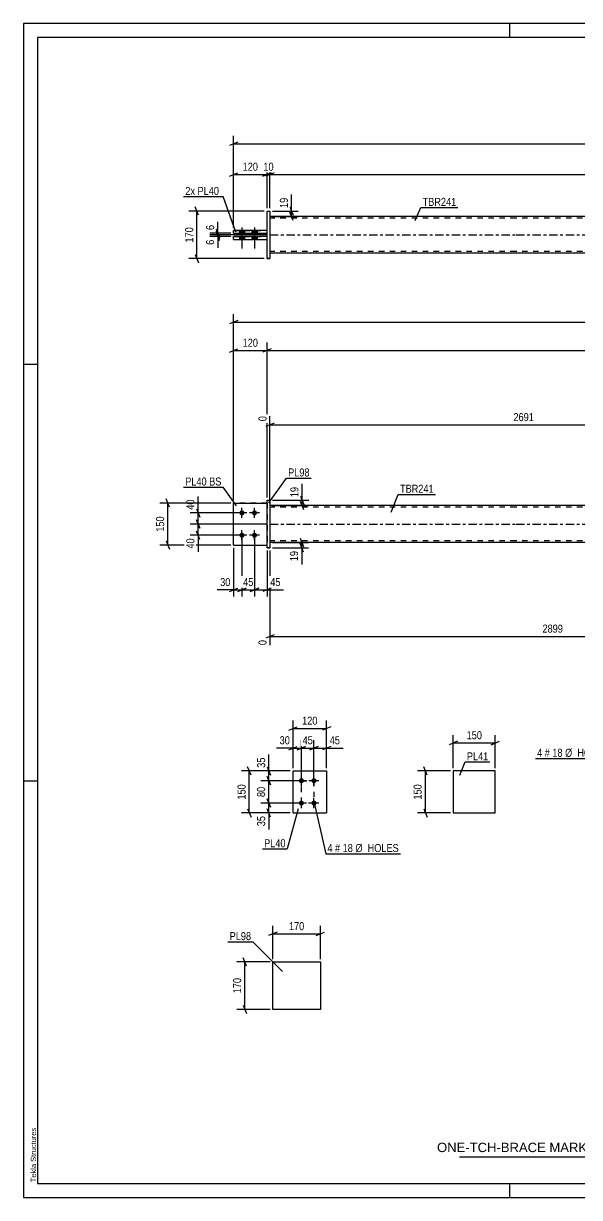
# Model space of a CAD drawing. Header units: millimetres. Extents: x 0 to 594, y 0 to 420.
# Drawn here: x 0 to 199, y 0 to 420 of the extents above; entities that cross this region are included whole.
import ezdxf

# ---------------------------------------------------------------- set-up
doc = ezdxf.new("R2010")
doc.units = ezdxf.units.MM
doc.linetypes.add('DXK_LINE_DOT2', pattern=[3.9198, 1.9599, -1.9599])
doc.linetypes.add('DXK_LINE_DOT3', pattern=[5.9187, 2.979, -0.9799, 0.9799, -0.9799])
doc.styles.add('Arial', font='ARIAL.TTF', dxfattribs={"height": 0.2})
doc.styles.add('Arial Narrow', font='ARIALN.TTF', dxfattribs={"height": 0.2})

# ---------------------------------------------------------------- blocks, each defined once
blk = doc.blocks.new('Unknown-580874701-1129')
at = {"color": 5, "linetype": 'Continuous'}
for p, q in [((594, 420), (0, 420)), ((0, 420), (0, 0)), ((174, 415), (174, 420)), ((589, 415), (5, 415)), ((5, 415), (5, 5)), ((5, 298), (0, 298)), ((5, 149), (0, 149)), ((5, 5), (589, 5)), ((174, 0), (174, 5)), ((0, 0), (594, 0))]:
    blk.add_line(p, q, dxfattribs=at)
at = {"color": 174, "linetype": 'Continuous', "style": 'Arial'}
blk.add_text('Tekla Structures', height=1.9102, rotation=90, dxfattribs=at).set_placement((4.5, 5.5))
blk = doc.blocks.new('Part-580874701-1555 - 1539')
at = {"color": 2, "linetype": 'Continuous'}
for p, q in [((96.45, 137.6), (96.45, 152.6)), ((96.45, 152.6), (108.45, 152.6)), ((108.45, 152.6), (108.45, 137.6)), ((96.45, 137.6), (96.45, 137.6)), ((96.45, 137.6), (108.45, 137.6)), ((108.45, 137.6), (108.45, 137.6))]:
    blk.add_line(p, q, dxfattribs=at)
at = {"color": 7, "linetype": 'DXK_LINE_DOT2'}
for p, q in [((96.45, 152.6), (108.45, 152.6)), ((96.45, 137.6), (108.45, 137.6))]:
    blk.add_line(p, q, dxfattribs=at)
blk = doc.blocks.new('Bolt-580874701-1560 - 1539')
at = {"linetype": 'Continuous'}
for points in [[(99.45, 150), (99.64, 149.98), (99.82, 149.92), (99.98, 149.82), (100.12, 149.7), (100.23, 149.55), (100.31, 149.37), (100.35, 149.19), (100.35, 149), (100.31, 148.82), (100.23, 148.65), (100.12, 148.49), (99.98, 148.37), (99.82, 148.27), (99.64, 148.22), (99.45, 148.2), (99.27, 148.22), (99.09, 148.27), (98.93, 148.37), (98.79, 148.49), (98.68, 148.65), (98.6, 148.82), (98.56, 149), (98.56, 149.19), (98.6, 149.37), (98.68, 149.55), (98.79, 149.7), (98.93, 149.82), (99.09, 149.92), (99.27, 149.98)], [(103.95, 150), (104.14, 149.98), (104.32, 149.92), (104.48, 149.82), (104.62, 149.7), (104.73, 149.55), (104.81, 149.37), (104.85, 149.19), (104.85, 149), (104.81, 148.82), (104.73, 148.65), (104.62, 148.49), (104.48, 148.37), (104.32, 148.27), (104.14, 148.22), (103.95, 148.2), (103.77, 148.22), (103.59, 148.27), (103.43, 148.37), (103.29, 148.49), (103.18, 148.65), (103.1, 148.82), (103.06, 149), (103.06, 149.19), (103.1, 149.37), (103.18, 149.55), (103.29, 149.7), (103.43, 149.82), (103.59, 149.92), (103.77, 149.98)], [(99.45, 142), (99.64, 141.98), (99.82, 141.92), (99.98, 141.82), (100.12, 141.7), (100.23, 141.55), (100.31, 141.37), (100.35, 141.19), (100.35, 141), (100.31, 140.82), (100.23, 140.65), (100.12, 140.49), (99.98, 140.37), (99.82, 140.27), (99.64, 140.22), (99.45, 140.2), (99.27, 140.22), (99.09, 140.27), (98.93, 140.37), (98.79, 140.49), (98.68, 140.65), (98.6, 140.82), (98.56, 141), (98.56, 141.19), (98.6, 141.37), (98.68, 141.55), (98.79, 141.7), (98.93, 141.82), (99.09, 141.92), (99.27, 141.98)], [(103.95, 142), (104.14, 141.98), (104.32, 141.92), (104.48, 141.82), (104.62, 141.7), (104.73, 141.55), (104.81, 141.37), (104.85, 141.19), (104.85, 141), (104.81, 140.82), (104.73, 140.65), (104.62, 140.49), (104.48, 140.37), (104.32, 140.27), (104.14, 140.22), (103.95, 140.2), (103.77, 140.22), (103.59, 140.27), (103.43, 140.37), (103.29, 140.49), (103.18, 140.65), (103.1, 140.82), (103.06, 141), (103.06, 141.19), (103.1, 141.37), (103.18, 141.55), (103.29, 141.7), (103.43, 141.82), (103.59, 141.92), (103.77, 141.98)]]:
    blk.add_hatch(color=1, dxfattribs=at).paths.add_polyline_path(points)
at = {"color": 1, "linetype": 'Continuous'}
for p, q in [((101.25, 149.1), (97.65, 149.1)), ((99.45, 147.3), (99.45, 150.9)), ((105.75, 149.1), (102.15, 149.1)), ((103.95, 147.3), (103.95, 150.9)), ((99.45, 139.3), (99.45, 142.9)), ((103.95, 139.3), (103.95, 142.9)), ((101.25, 141.1), (97.65, 141.1)), ((105.75, 141.1), (102.15, 141.1))]:
    blk.add_line(p, q, dxfattribs=at)
blk = doc.blocks.new('Part-580874701-1928 - 1901')
at = {"color": 2, "linetype": 'Continuous'}
for p, q in [((75.17, 233.42), (75.17, 248.42)), ((75.17, 248.42), (87.17, 248.42)), ((75.17, 233.42), (75.17, 233.42)), ((75.17, 233.42), (87.17, 233.42))]:
    blk.add_line(p, q, dxfattribs=at)
at = {"color": 7, "linetype": 'DXK_LINE_DOT2'}
for p, q in [((87.17, 248.42), (75.17, 248.42)), ((87.17, 248.42), (87.17, 233.42)), ((75.17, 233.42), (75.17, 233.42)), ((75.17, 233.42), (87.17, 233.42)), ((87.17, 233.42), (87.17, 233.42))]:
    blk.add_line(p, q, dxfattribs=at)
blk = doc.blocks.new('Part-580874701-1912 - 1901')
at = {"color": 2, "linetype": 'Continuous'}
for p, q in [((176.17, 247.52), (88.17, 247.52)), ((415.61, 247.52), (176.27, 247.52)), ((176.17, 234.32), (88.17, 234.32)), ((415.61, 234.32), (176.27, 234.32))]:
    blk.add_line(p, q, dxfattribs=at)
at = {"color": 7, "linetype": 'DXK_LINE_DOT2'}
for p, q in [((88.17, 247.52), (88.17, 234.32)), ((176.17, 246.92), (88.17, 246.92)), ((415.61, 246.92), (176.27, 246.92)), ((176.17, 234.92), (88.17, 234.92)), ((415.61, 234.92), (176.27, 234.92))]:
    blk.add_line(p, q, dxfattribs=at)
at = {"color": 7, "linetype": 'DXK_LINE_DOT3'}
for p, q in [((88.17, 240.92), (176.17, 240.92)), ((176.27, 240.92), (415.61, 240.92))]:
    blk.add_line(p, q, dxfattribs=at)
blk = doc.blocks.new('Part-580874701-1933 - 1901')
at = {"color": 7, "linetype": 'DXK_LINE_DOT2'}
for p, q in [((75.17, 233.42), (75.17, 248.42)), ((75.17, 248.42), (87.17, 248.42)), ((87.17, 248.42), (75.17, 248.42)), ((87.17, 248.42), (87.17, 233.42)), ((75.17, 233.42), (75.17, 233.42)), ((75.17, 233.42), (87.17, 233.42)), ((75.17, 233.42), (87.17, 233.42)), ((87.17, 233.42), (87.17, 233.42))]:
    blk.add_line(p, q, dxfattribs=at)
blk = doc.blocks.new('Part-580874701-1938 - 1901')
at = {"color": 2, "linetype": 'Continuous'}
for p, q in [((87.17, 249.42), (88.17, 249.42)), ((87.17, 232.42), (87.17, 249.42)), ((88.17, 249.42), (88.17, 249.42)), ((88.17, 249.42), (88.17, 232.42)), ((87.17, 232.42), (88.17, 232.42))]:
    blk.add_line(p, q, dxfattribs=at)
at = {"color": 7, "linetype": 'DXK_LINE_DOT2'}
for p, q in [((87.17, 249.42), (88.17, 249.42)), ((88.17, 232.42), (87.17, 232.42)), ((87.17, 232.42), (87.17, 232.42)), ((88.17, 232.42), (88.17, 232.42))]:
    blk.add_line(p, q, dxfattribs=at)
blk = doc.blocks.new('Bolt-580874701-1945 - 1901')
at = {"linetype": 'Continuous'}
for points in [[(78.17, 244.02), (77.99, 244.04), (77.81, 244.1), (77.64, 244.19), (77.5, 244.32), (77.39, 244.47), (77.32, 244.64), (77.28, 244.82), (77.28, 245.01), (77.32, 245.2), (77.39, 245.37), (77.5, 245.52), (77.64, 245.65), (77.81, 245.74), (77.99, 245.8), (78.17, 245.82), (78.36, 245.8), (78.54, 245.74), (78.7, 245.65), (78.84, 245.52), (78.95, 245.37), (79.03, 245.2), (79.07, 245.01), (79.07, 244.82), (79.03, 244.64), (78.95, 244.47), (78.84, 244.32), (78.7, 244.19), (78.54, 244.1), (78.36, 244.04)], [(82.67, 244.02), (82.49, 244.04), (82.31, 244.1), (82.14, 244.19), (82, 244.32), (81.89, 244.47), (81.82, 244.64), (81.78, 244.82), (81.78, 245.01), (81.82, 245.2), (81.89, 245.37), (82, 245.52), (82.14, 245.65), (82.31, 245.74), (82.49, 245.8), (82.67, 245.82), (82.86, 245.8), (83.04, 245.74), (83.2, 245.65), (83.34, 245.52), (83.45, 245.37), (83.53, 245.2), (83.57, 245.01), (83.57, 244.82), (83.53, 244.64), (83.45, 244.47), (83.34, 244.32), (83.2, 244.19), (83.04, 244.1), (82.86, 244.04)], [(78.17, 236.02), (77.99, 236.04), (77.81, 236.1), (77.64, 236.19), (77.5, 236.32), (77.39, 236.47), (77.32, 236.64), (77.28, 236.82), (77.28, 237.01), (77.32, 237.2), (77.39, 237.37), (77.5, 237.52), (77.64, 237.65), (77.81, 237.74), (77.99, 237.8), (78.17, 237.82), (78.36, 237.8), (78.54, 237.74), (78.7, 237.65), (78.84, 237.52), (78.95, 237.37), (79.03, 237.2), (79.07, 237.01), (79.07, 236.82), (79.03, 236.64), (78.95, 236.47), (78.84, 236.32), (78.7, 236.19), (78.54, 236.1), (78.36, 236.04)], [(82.67, 236.02), (82.49, 236.04), (82.31, 236.1), (82.14, 236.19), (82, 236.32), (81.89, 236.47), (81.82, 236.64), (81.78, 236.82), (81.78, 237.01), (81.82, 237.2), (81.89, 237.37), (82, 237.52), (82.14, 237.65), (82.31, 237.74), (82.49, 237.8), (82.67, 237.82), (82.86, 237.8), (83.04, 237.74), (83.2, 237.65), (83.34, 237.52), (83.45, 237.37), (83.53, 237.2), (83.57, 237.01), (83.57, 236.82), (83.53, 236.64), (83.45, 236.47), (83.34, 236.32), (83.2, 236.19), (83.04, 236.1), (82.86, 236.04)]]:
    blk.add_hatch(color=1, dxfattribs=at).paths.add_polyline_path(points)
at = {"color": 1, "linetype": 'Continuous'}
for p, q in [((79.97, 244.92), (76.37, 244.92)), ((78.17, 243.12), (78.17, 246.72)), ((84.47, 244.92), (80.87, 244.92)), ((82.67, 243.12), (82.67, 246.72)), ((79.97, 236.92), (76.37, 236.92)), ((78.17, 235.12), (78.17, 238.72)), ((84.47, 236.92), (80.87, 236.92)), ((82.67, 235.12), (82.67, 238.72))]:
    blk.add_line(p, q, dxfattribs=at)
blk = doc.blocks.new('Part-580874701-2347 - 2328')
at = {"color": 2, "linetype": 'Continuous'}
for p, q in [((75.17, 342.78), (75.17, 343.78)), ((87.17, 343.78), (75.17, 343.78)), ((75.17, 342.78), (75.17, 342.78)), ((75.17, 342.78), (87.17, 342.78))]:
    blk.add_line(p, q, dxfattribs=at)
at = {"color": 7, "linetype": 'DXK_LINE_DOT2'}
for p, q in [((75.17, 343.78), (87.17, 343.78)), ((75.17, 342.78), (87.17, 342.78)), ((87.17, 342.78), (87.17, 343.78))]:
    blk.add_line(p, q, dxfattribs=at)
blk = doc.blocks.new('Bolt-580874701-2331 - 2328')
at = {"linetype": 'Continuous'}
for points in [[(77.27, 344.98), (79.07, 344.98), (79.07, 345.98), (77.27, 345.98)], [(77.27, 344.98), (79.07, 344.98), (79.07, 345.98), (77.27, 345.98)], [(81.77, 344.98), (83.57, 344.98), (83.57, 345.98), (81.77, 345.98)], [(81.77, 344.98), (83.57, 344.98), (83.57, 345.98), (81.77, 345.98)], [(77.27, 342.78), (79.07, 342.78), (79.07, 343.78), (77.27, 343.78)], [(77.27, 342.78), (79.07, 342.78), (79.07, 343.78), (77.27, 343.78)], [(81.77, 342.78), (83.57, 342.78), (83.57, 343.78), (81.77, 343.78)], [(81.77, 342.78), (83.57, 342.78), (83.57, 343.78), (81.77, 343.78)]]:
    blk.add_hatch(color=1, dxfattribs=at).paths.add_polyline_path(points)
at = {"color": 1, "linetype": 'Continuous'}
for p, q in [((77.27, 345.98), (77.27, 344.98)), ((77.27, 345.98), (77.27, 344.98)), ((78.17, 346.98), (78.17, 339.48)), ((78.17, 346.98), (78.17, 339.48)), ((79.07, 345.98), (79.07, 344.98)), ((79.07, 345.98), (79.07, 344.98)), ((81.77, 345.98), (81.77, 344.98)), ((81.77, 345.98), (81.77, 344.98)), ((82.67, 346.98), (82.67, 339.48)), ((82.67, 346.98), (82.67, 339.48)), ((83.57, 345.98), (83.57, 344.98)), ((83.57, 345.98), (83.57, 344.98)), ((77.27, 343.78), (77.27, 342.78)), ((77.27, 343.78), (77.27, 342.78)), ((79.07, 343.78), (79.07, 342.78)), ((79.07, 343.78), (79.07, 342.78)), ((81.77, 343.78), (81.77, 342.78)), ((81.77, 343.78), (81.77, 342.78)), ((83.57, 343.78), (83.57, 342.78)), ((83.57, 343.78), (83.57, 342.78))]:
    blk.add_line(p, q, dxfattribs=at)
blk = doc.blocks.new('Part-580874701-2337 - 2328')
at = {"color": 2, "linetype": 'Continuous'}
for p, q in [((87.17, 352.88), (88.17, 352.88)), ((87.17, 335.88), (87.17, 352.88)), ((88.17, 352.88), (88.17, 352.88)), ((88.17, 352.88), (88.17, 335.88)), ((88.17, 335.88), (87.17, 335.88)), ((87.17, 335.88), (87.17, 335.88))]:
    blk.add_line(p, q, dxfattribs=at)
at = {"color": 7, "linetype": 'DXK_LINE_DOT2'}
for p, q in [((87.17, 352.88), (88.17, 352.88)), ((87.17, 335.88), (88.17, 335.88)), ((87.17, 335.88), (87.17, 335.88))]:
    blk.add_line(p, q, dxfattribs=at)
blk = doc.blocks.new('Part-580874701-2342 - 2328')
at = {"color": 2, "linetype": 'Continuous'}
for p, q in [((75.17, 344.98), (75.17, 345.98)), ((87.17, 345.98), (75.17, 345.98)), ((75.17, 344.98), (75.17, 344.98)), ((75.17, 344.98), (87.17, 344.98))]:
    blk.add_line(p, q, dxfattribs=at)
at = {"color": 7, "linetype": 'DXK_LINE_DOT2'}
for p, q in [((75.17, 345.98), (87.17, 345.98)), ((75.17, 344.98), (87.17, 344.98)), ((87.17, 344.98), (87.17, 345.98))]:
    blk.add_line(p, q, dxfattribs=at)
blk = doc.blocks.new('Part-580874701-2367 - 2328')
at = {"color": 2, "linetype": 'Continuous'}
for p, q in [((176.17, 350.98), (88.17, 350.98)), ((415.61, 350.98), (176.27, 350.98)), ((176.17, 337.78), (88.17, 337.78)), ((415.61, 337.78), (176.27, 337.78))]:
    blk.add_line(p, q, dxfattribs=at)
at = {"color": 7, "linetype": 'DXK_LINE_DOT2'}
for p, q in [((88.17, 350.98), (88.17, 337.78)), ((176.17, 350.38), (88.17, 350.38)), ((415.61, 350.38), (176.27, 350.38)), ((176.17, 338.38), (88.17, 338.38)), ((415.61, 338.38), (176.27, 338.38))]:
    blk.add_line(p, q, dxfattribs=at)
at = {"color": 7, "linetype": 'DXK_LINE_DOT3'}
for p, q in [((88.17, 344.38), (176.17, 344.38)), ((176.27, 344.38), (415.61, 344.38))]:
    blk.add_line(p, q, dxfattribs=at)
blk = doc.blocks.new('Part-580874701-4305 - 4304')
at = {"color": 2, "linetype": 'Continuous'}
for p, q in [((89.23, 84.3), (106.23, 84.3)), ((89.23, 67.3), (89.23, 84.3)), ((106.23, 84.3), (106.23, 67.3)), ((106.23, 67.3), (89.23, 67.3))]:
    blk.add_line(p, q, dxfattribs=at)
blk = doc.blocks.new('Part-580874701-1515 - 1499')
at = {"color": 2, "linetype": 'Continuous'}
for p, q in [((168.82, 152.6), (153.82, 152.6)), ((153.82, 152.6), (153.82, 137.6)), ((168.82, 137.6), (168.82, 152.6)), ((153.82, 137.6), (168.82, 137.6))]:
    blk.add_line(p, q, dxfattribs=at)
blk = doc.blocks.new('Rectangle-580874701-1669 - 1539')
at = {"color": 1, "linetype": 'DXK_LINE_DOT2'}
blk.add_lwpolyline([(99.45, 149.1), (103.95, 149.1), (103.95, 141.1), (99.45, 141.1), (99.45, 149.1)], close=True, dxfattribs=at)
blk = doc.blocks.new('StraightDimension-580874701-1579 - 1539')
at = {"color": 7, "linetype": 'Continuous'}
for p, q in [((94.95, 160.2), (97.95, 161.4)), ((96.45, 153.6), (96.45, 163.65)), ((96.45, 160.8), (99.45, 160.8)), ((100.95, 161.4), (97.95, 160.2)), ((99.45, 150.1), (99.45, 163.65))]:
    blk.add_line(p, q, dxfattribs=at)
at = {"color": 0}
blk.add_wipeout([(95.93, 161.55), (95.93, 165.75), (91.07, 165.75), (91.07, 161.55)], dxfattribs=at)
at = {"color": 7, "linetype": 'Continuous'}
blk.add_line((96.45, 160.8), (90.55, 160.8), dxfattribs=at)
blk.add_line((96.45, 160.8), (90.55, 160.8), dxfattribs=at)
at = {"color": 3, "style": 'Arial Narrow'}
blk.add_text('30', height=2.863, dxfattribs=at).set_placement((91.67, 162.15))
blk = doc.blocks.new('StraightDimension-580874701-1656 - 1539')
at = {"color": 7, "linetype": 'Continuous'}
for p, q in [((95.45, 152.6), (84.97, 152.6)), ((87.22, 154.1), (88.42, 151.1)), ((87.82, 149.1), (87.82, 152.6)), ((98.45, 149.1), (84.97, 149.1)), ((88.42, 147.6), (87.22, 150.6))]:
    blk.add_line(p, q, dxfattribs=at)
at = {"color": 0}
blk.add_wipeout([(87.07, 157.98), (82.87, 157.98), (82.87, 153.12), (87.07, 153.12)], dxfattribs=at)
at = {"color": 7, "linetype": 'Continuous'}
blk.add_line((87.82, 152.6), (87.82, 158.5), dxfattribs=at)
blk.add_line((87.82, 152.6), (87.82, 158.5), dxfattribs=at)
at = {"color": 3, "style": 'Arial Narrow'}
blk.add_text('35', height=2.863, rotation=90.0002, dxfattribs=at).set_placement((86.47, 153.72))
blk = doc.blocks.new('StraightDimension-580874701-1592 - 1539')
at = {"color": 7, "linetype": 'Continuous'}
for p, q in [((97.95, 160.2), (100.95, 161.4)), ((99.45, 150.1), (99.45, 163.65)), ((99.45, 160.8), (103.95, 160.8)), ((105.45, 161.4), (102.45, 160.2)), ((103.95, 150.1), (103.95, 163.65))]:
    blk.add_line(p, q, dxfattribs=at)
at = {"color": 0}
blk.add_wipeout([(104.13, 161.55), (104.13, 165.75), (99.28, 165.75), (99.28, 161.55)], dxfattribs=at)
at = {"color": 3, "style": 'Arial Narrow'}
blk.add_text('45', height=2.863, dxfattribs=at).set_placement((99.88, 162.15))
blk = doc.blocks.new('StraightDimension-580874701-1562 - 1539')
at = {"color": 7, "linetype": 'Continuous'}
for p, q in [((94.95, 167.2), (97.95, 168.4)), ((96.45, 153.6), (96.45, 170.65)), ((109.95, 168.4), (106.95, 167.2)), ((108.45, 153.6), (108.45, 170.65)), ((96.45, 167.8), (108.45, 167.8))]:
    blk.add_line(p, q, dxfattribs=at)
at = {"color": 0}
blk.add_wipeout([(105.8, 168.55), (105.8, 172.75), (99.11, 172.75), (99.11, 168.55)], dxfattribs=at)
at = {"color": 3, "style": 'Arial Narrow'}
blk.add_text('120', height=2.863, dxfattribs=at).set_placement((99.71, 169.15))
blk = doc.blocks.new('StraightDimension-580874701-1602 - 1539')
at = {"color": 7, "linetype": 'Continuous'}
for p, q in [((102.45, 160.2), (105.45, 161.4)), ((103.95, 150.1), (103.95, 163.65)), ((103.95, 160.8), (108.45, 160.8)), ((109.95, 161.4), (106.95, 160.2)), ((108.45, 153.6), (108.45, 163.65))]:
    blk.add_line(p, q, dxfattribs=at)
at = {"color": 0}
blk.add_wipeout([(113.84, 161.55), (113.84, 165.75), (108.98, 165.75), (108.98, 161.55)], dxfattribs=at)
at = {"color": 7, "linetype": 'Continuous'}
blk.add_line((108.45, 160.8), (114.36, 160.8), dxfattribs=at)
blk.add_line((108.45, 160.8), (114.36, 160.8), dxfattribs=at)
at = {"color": 3, "style": 'Arial Narrow'}
blk.add_text('45', height=2.863, dxfattribs=at).set_placement((109.58, 162.15))
blk = doc.blocks.new('StraightDimension-580874701-1616 - 1539')
at = {"color": 7, "linetype": 'Continuous'}
for p, q in [((95.45, 152.6), (77.97, 152.6)), ((81.42, 151.1), (80.22, 154.1)), ((80.82, 137.6), (80.82, 152.6)), ((80.22, 139.1), (81.42, 136.1)), ((95.45, 137.6), (77.97, 137.6))]:
    blk.add_line(p, q, dxfattribs=at)
at = {"color": 0}
blk.add_wipeout([(80.07, 148.44), (75.87, 148.44), (75.87, 141.75), (80.07, 141.75)], dxfattribs=at)
at = {"color": 3, "style": 'Arial Narrow'}
blk.add_text('150', height=2.863, rotation=90.0002, dxfattribs=at).set_placement((79.47, 142.35))
blk = doc.blocks.new('StraightDimension-580874701-1633 - 1539')
at = {"color": 7, "linetype": 'Continuous'}
for p, q in [((98.45, 141.1), (84.97, 141.1)), ((87.22, 142.6), (88.42, 139.6)), ((88.42, 136.1), (87.22, 139.1)), ((87.82, 137.6), (87.82, 141.1)), ((95.45, 137.6), (84.97, 137.6))]:
    blk.add_line(p, q, dxfattribs=at)
at = {"color": 0}
blk.add_wipeout([(87.07, 137.07), (82.87, 137.07), (82.87, 132.21), (87.07, 132.21)], dxfattribs=at)
at = {"color": 7, "linetype": 'Continuous'}
blk.add_line((87.82, 137.6), (87.82, 131.69), dxfattribs=at)
blk.add_line((87.82, 137.6), (87.82, 131.69), dxfattribs=at)
at = {"color": 3, "style": 'Arial Narrow'}
blk.add_text('35', height=2.863, rotation=90.0002, dxfattribs=at).set_placement((86.47, 132.81))
blk = doc.blocks.new('StraightDimension-580874701-1646 - 1539')
at = {"color": 7, "linetype": 'Continuous'}
for p, q in [((98.45, 149.1), (84.97, 149.1)), ((87.22, 150.6), (88.42, 147.6)), ((87.82, 141.1), (87.82, 149.1)), ((98.45, 141.1), (84.97, 141.1)), ((88.42, 139.6), (87.22, 142.6))]:
    blk.add_line(p, q, dxfattribs=at)
at = {"color": 0}
blk.add_wipeout([(87.07, 147.52), (82.87, 147.52), (82.87, 142.67), (87.07, 142.67)], dxfattribs=at)
at = {"color": 3, "style": 'Arial Narrow'}
blk.add_text('80', height=2.863, rotation=90.0002, dxfattribs=at).set_placement((86.47, 143.27))
blk = doc.blocks.new('StraightDimension-580874701-1978 - 1901')
at = {"color": 7, "linetype": 'Continuous'}
for p, q in [((73.67, 302.4), (76.67, 303.6)), ((75.17, 249.42), (75.17, 305.85)), ((75.17, 303), (87.17, 303)), ((88.67, 303.6), (85.67, 302.4)), ((87.17, 250.42), (87.17, 305.85))]:
    blk.add_line(p, q, dxfattribs=at)
at = {"color": 0}
blk.add_wipeout([(84.52, 303.75), (84.52, 307.95), (77.83, 307.95), (77.83, 303.75)], dxfattribs=at)
at = {"color": 3, "style": 'Arial Narrow'}
blk.add_text('120', height=2.863, dxfattribs=at).set_placement((78.43, 304.35))
blk = doc.blocks.new('StraightDimension-580874701-2125 - 1901')
at = {"color": 7, "linetype": 'Continuous'}
for p, q in [((89.17, 249.42), (102.13, 249.42)), ((99.13, 250.92), (100.33, 247.92)), ((100.33, 246.02), (99.13, 249.02)), ((99.73, 247.52), (99.73, 249.42)), ((89.17, 247.52), (102.13, 247.52))]:
    blk.add_line(p, q, dxfattribs=at)
at = {"color": 0}
blk.add_wipeout([(98.98, 254.8), (94.78, 254.8), (94.78, 249.94), (98.98, 249.94)], dxfattribs=at)
at = {"color": 7, "linetype": 'Continuous'}
blk.add_line((99.73, 249.42), (99.73, 255.32), dxfattribs=at)
blk.add_line((99.73, 249.42), (99.73, 255.32), dxfattribs=at)
at = {"color": 3, "style": 'Arial Narrow'}
blk.add_text('19', height=2.863, rotation=90.0002, dxfattribs=at).set_placement((98.38, 250.54))
blk = doc.blocks.new('StraightDimension-580874701-2098 - 1901')
at = {"color": 7, "linetype": 'Continuous'}
for p, q in [((77.17, 244.92), (59.63, 244.92)), ((61.88, 246.42), (63.08, 243.42)), ((62.48, 240.92), (62.48, 244.92)), ((87.17, 240.92), (59.63, 240.92)), ((63.08, 239.42), (61.88, 242.42))]:
    blk.add_line(p, q, dxfattribs=at)
at = {"color": 0}
blk.add_wipeout([(61.73, 250.3), (57.53, 250.3), (57.53, 245.44), (61.73, 245.44)], dxfattribs=at)
at = {"color": 7, "linetype": 'Continuous'}
blk.add_line((62.48, 244.92), (62.48, 250.82), dxfattribs=at)
blk.add_line((62.48, 244.92), (62.48, 250.82), dxfattribs=at)
at = {"color": 3, "style": 'Arial Narrow'}
blk.add_text('40', height=2.863, rotation=90.0002, dxfattribs=at).set_placement((61.13, 246.04))
blk = doc.blocks.new('StraightDimension-580874701-1973 - 1901')
at = {"color": 7, "linetype": 'Continuous'}
for p, q in [((88.67, 303.6), (85.67, 302.4)), ((87.17, 250.42), (87.17, 305.85)), ((87.17, 303), (503.71, 303))]:
    blk.add_line(p, q, dxfattribs=at)
blk = doc.blocks.new('StraightDimension-580874701-2041 - 1901')
at = {"color": 7, "linetype": 'Continuous'}
for p, q in [((74.17, 248.42), (48.82, 248.42)), ((52.27, 246.92), (51.07, 249.92)), ((51.67, 233.42), (51.67, 248.42)), ((74.17, 233.42), (48.82, 233.42)), ((51.07, 234.92), (52.27, 231.92))]:
    blk.add_line(p, q, dxfattribs=at)
at = {"color": 0}
blk.add_wipeout([(50.92, 244.26), (46.72, 244.26), (46.72, 237.58), (50.92, 237.58)], dxfattribs=at)
at = {"color": 3, "style": 'Arial Narrow'}
blk.add_text('150', height=2.863, rotation=90.0002, dxfattribs=at).set_placement((50.32, 238.18))
blk = doc.blocks.new('StraightDimension-580874701-2111 - 1901')
at = {"color": 7, "linetype": 'Continuous'}
for p, q in [((87.17, 240.92), (59.63, 240.92)), ((61.88, 242.42), (63.08, 239.42)), ((62.48, 236.92), (62.48, 240.92)), ((77.17, 236.92), (59.63, 236.92)), ((63.08, 235.42), (61.88, 238.42))]:
    blk.add_line(p, q, dxfattribs=at)
at = {"color": 0}
blk.add_wipeout([(61.73, 236.39), (57.53, 236.39), (57.53, 231.54), (61.73, 231.54)], dxfattribs=at)
at = {"color": 7, "linetype": 'Continuous'}
blk.add_line((62.48, 236.92), (62.48, 231.01), dxfattribs=at)
blk.add_line((62.48, 236.92), (62.48, 231.01), dxfattribs=at)
at = {"color": 3, "style": 'Arial Narrow'}
blk.add_text('40', height=2.863, rotation=90.0002, dxfattribs=at).set_placement((61.13, 232.14))
blk = doc.blocks.new('StraightDimension-580874701-2134 - 1901')
at = {"color": 7, "linetype": 'Continuous'}
for p, q in [((98.98, 235.82), (100.18, 232.82)), ((89.17, 234.32), (101.98, 234.32)), ((89.17, 232.42), (101.98, 232.42)), ((100.18, 230.92), (98.98, 233.92)), ((99.58, 232.42), (99.58, 234.32))]:
    blk.add_line(p, q, dxfattribs=at)
at = {"color": 0}
blk.add_wipeout([(98.83, 231.89), (94.63, 231.89), (94.63, 227.04), (98.83, 227.04)], dxfattribs=at)
at = {"color": 7, "linetype": 'Continuous'}
blk.add_line((99.58, 232.42), (99.58, 226.51), dxfattribs=at)
blk.add_line((99.58, 232.42), (99.58, 226.51), dxfattribs=at)
at = {"color": 3, "style": 'Arial Narrow'}
blk.add_text('19', height=2.863, rotation=90.0002, dxfattribs=at).set_placement((98.23, 227.64))
blk = doc.blocks.new('StraightDimension-580874701-2143 - 1901')
at = {"color": 7, "linetype": 'Continuous'}
for p, q in [((88.17, 231.42), (88.17, 197.61)), ((89.67, 201.34), (86.67, 200.14)), ((88.17, 200.74), (290.59, 200.74))]:
    blk.add_line(p, q, dxfattribs=at)
at = {"color": 0}
blk.add_wipeout([(193.64, 201.49), (193.64, 205.69), (185.12, 205.69), (185.12, 201.49)], dxfattribs=at)
at = {"color": 0, "linetype": 'Continuous'}
blk.add_wipeout([(87.57, 200.04), (83.37, 200.04), (83.37, 197.01), (87.57, 197.01)], dxfattribs=at)
at = {"color": 3, "style": 'Arial Narrow'}
blk.add_text('2899', height=2.863, dxfattribs=at).set_placement((185.72, 202.09))
at = {"color": 3, "linetype": 'Continuous', "style": 'Arial Narrow'}
blk.add_text('0', height=2.86, rotation=90.0002, dxfattribs=at).set_placement((86.97, 197.61))
blk = doc.blocks.new('StraightDimension-580874701-2196 - 1901')
at = {"color": 7, "linetype": 'Continuous'}
for p, q in [((78.17, 235.92), (78.17, 214.99)), ((75.17, 232.42), (75.17, 214.99)), ((73.67, 216.79), (76.67, 217.99)), ((75.17, 217.39), (78.17, 217.39)), ((79.67, 217.99), (76.67, 216.79))]:
    blk.add_line(p, q, dxfattribs=at)
at = {"color": 0}
blk.add_wipeout([(74.65, 218.14), (74.65, 222.34), (69.79, 222.34), (69.79, 218.14)], dxfattribs=at)
at = {"color": 7, "linetype": 'Continuous'}
blk.add_line((75.17, 217.39), (69.27, 217.39), dxfattribs=at)
blk.add_line((75.17, 217.39), (69.27, 217.39), dxfattribs=at)
at = {"color": 3, "style": 'Arial Narrow'}
blk.add_text('30', height=2.863, dxfattribs=at).set_placement((70.39, 218.74))
blk = doc.blocks.new('StraightDimension-580874701-2206 - 1901')
at = {"color": 7, "linetype": 'Continuous'}
for p, q in [((78.17, 235.92), (78.17, 214.99)), ((82.67, 235.92), (82.67, 214.99)), ((76.67, 216.79), (79.67, 217.99)), ((78.17, 217.39), (82.67, 217.39)), ((84.17, 217.99), (81.17, 216.79))]:
    blk.add_line(p, q, dxfattribs=at)
at = {"color": 0}
blk.add_wipeout([(82.85, 218.14), (82.85, 222.34), (78, 222.34), (78, 218.14)], dxfattribs=at)
at = {"color": 3, "style": 'Arial Narrow'}
blk.add_text('45', height=2.863, dxfattribs=at).set_placement((78.6, 218.74))
blk = doc.blocks.new('StraightDimension-580874701-2213 - 1901')
at = {"color": 7, "linetype": 'Continuous'}
for p, q in [((82.67, 235.92), (82.67, 214.99)), ((87.17, 231.42), (87.17, 214.99)), ((81.17, 216.79), (84.17, 217.99)), ((82.67, 217.39), (87.17, 217.39)), ((88.67, 217.99), (85.67, 216.79))]:
    blk.add_line(p, q, dxfattribs=at)
at = {"color": 0}
blk.add_wipeout([(92.55, 218.14), (92.55, 222.34), (87.7, 222.34), (87.7, 218.14)], dxfattribs=at)
at = {"color": 7, "linetype": 'Continuous'}
blk.add_line((87.17, 217.39), (93.08, 217.39), dxfattribs=at)
blk.add_line((87.17, 217.39), (93.08, 217.39), dxfattribs=at)
at = {"color": 3, "style": 'Arial Narrow'}
blk.add_text('45', height=2.863, dxfattribs=at).set_placement((88.3, 218.74))
blk = doc.blocks.new('StraightDimension-580874701-2273 - 1901')
at = {"color": 7, "linetype": 'Continuous'}
for p, q in [((269.83, 257.96), (269.83, 285.02)), ((88.17, 248.52), (88.17, 279.54)), ((89.67, 277.01), (86.67, 275.81)), ((88.17, 276.41), (269.83, 276.41)), ((268.33, 275.81), (271.33, 277.01))]:
    blk.add_line(p, q, dxfattribs=at)
at = {"color": 0, "linetype": 'Continuous'}
for points in [[(269.23, 285.62), (265.03, 285.62), (265.03, 277.11), (269.23, 277.11)], [(87.57, 280.14), (83.37, 280.14), (83.37, 277.11), (87.57, 277.11)]]:
    blk.add_wipeout(points, dxfattribs=at)
at = {"color": 0}
blk.add_wipeout([(183.26, 277.16), (183.26, 281.36), (174.74, 281.36), (174.74, 277.16)], dxfattribs=at)
at = {"color": 3, "linetype": 'Continuous', "style": 'Arial Narrow'}
for s, height, p in [('2691', 2.863, (268.63, 277.71)), ('0', 2.86, (86.97, 277.71))]:
    blk.add_text(s, height=height, rotation=90.0002, dxfattribs=at).set_placement(p)
at = {"color": 3, "style": 'Arial Narrow'}
blk.add_text('2691', height=2.863, dxfattribs=at).set_placement((175.34, 277.76))
blk = doc.blocks.new('StraightDimension-580874701-2284 - 1901')
at = {"color": 7, "linetype": 'Continuous'}
for p, q in [((75.17, 249.42), (75.17, 316.02)), ((76.67, 313.77), (73.67, 312.57)), ((75.17, 313.17), (516.71, 313.17))]:
    blk.add_line(p, q, dxfattribs=at)
blk = doc.blocks.new('StraightDimension-580874701-2483 - 2328')
at = {"color": 7, "linetype": 'Continuous'}
for p, q in [((73.67, 365.37), (76.67, 366.57)), ((75.17, 346.98), (75.17, 368.82)), ((75.17, 365.97), (87.17, 365.97)), ((88.67, 366.57), (85.67, 365.37)), ((87.17, 353.88), (87.17, 368.82))]:
    blk.add_line(p, q, dxfattribs=at)
at = {"color": 0}
blk.add_wipeout([(84.52, 366.72), (84.52, 370.92), (77.83, 370.92), (77.83, 366.72)], dxfattribs=at)
at = {"color": 3, "style": 'Arial Narrow'}
blk.add_text('120', height=2.863, dxfattribs=at).set_placement((78.43, 367.32))
blk = doc.blocks.new('StraightDimension-580874701-2524 - 2328')
at = {"color": 7, "linetype": 'Continuous'}
for p, q in [((86.17, 352.88), (59.23, 352.88)), ((62.68, 351.38), (61.48, 354.38)), ((62.08, 335.88), (62.08, 352.88)), ((61.48, 337.38), (62.68, 334.38)), ((86.17, 335.88), (59.23, 335.88))]:
    blk.add_line(p, q, dxfattribs=at)
at = {"color": 0}
blk.add_wipeout([(61.33, 347.72), (57.13, 347.72), (57.13, 341.03), (61.33, 341.03)], dxfattribs=at)
at = {"color": 3, "style": 'Arial Narrow'}
blk.add_text('170', height=2.863, rotation=90.0002, dxfattribs=at).set_placement((60.73, 341.63))
blk = doc.blocks.new('StraightDimension-580874701-2406 - 2328')
at = {"color": 7, "linetype": 'Continuous'}
for p, q in [((68.98, 345.88), (70.18, 342.88)), ((70.18, 342.28), (68.98, 345.28)), ((87.17, 344.38), (66.73, 344.38)), ((74.17, 343.78), (66.73, 343.78)), ((69.58, 343.78), (69.58, 344.38))]:
    blk.add_line(p, q, dxfattribs=at)
at = {"color": 0}
blk.add_wipeout([(68.83, 343.25), (64.63, 343.25), (64.63, 340.22), (68.83, 340.22)], dxfattribs=at)
at = {"color": 7, "linetype": 'Continuous'}
blk.add_line((69.58, 343.78), (69.58, 339.7), dxfattribs=at)
blk.add_line((69.58, 343.78), (69.58, 339.7), dxfattribs=at)
at = {"color": 3, "style": 'Arial Narrow'}
blk.add_text('6', height=2.86, rotation=90.0002, dxfattribs=at).set_placement((68.23, 340.82))
blk = doc.blocks.new('StraightDimension-580874701-2379 - 2328')
at = {"color": 7, "linetype": 'Continuous'}
for p, q in [((89.17, 352.88), (98.35, 352.88)), ((95.35, 354.38), (96.55, 351.38)), ((95.95, 350.98), (95.95, 352.88)), ((89.17, 350.98), (98.35, 350.98)), ((96.55, 349.48), (95.35, 352.48))]:
    blk.add_line(p, q, dxfattribs=at)
at = {"color": 0}
blk.add_wipeout([(95.2, 358.26), (91, 358.26), (91, 353.4), (95.2, 353.4)], dxfattribs=at)
at = {"color": 7, "linetype": 'Continuous'}
blk.add_line((95.95, 352.88), (95.95, 358.78), dxfattribs=at)
blk.add_line((95.95, 352.88), (95.95, 358.78), dxfattribs=at)
at = {"color": 3, "style": 'Arial Narrow'}
blk.add_text('19', height=2.863, rotation=90.0002, dxfattribs=at).set_placement((94.6, 354))
blk = doc.blocks.new('StraightDimension-580874701-2390 - 2328')
at = {"color": 7, "linetype": 'Continuous'}
for p, q in [((74.17, 344.98), (66.73, 344.98)), ((68.98, 346.48), (70.18, 343.48)), ((70.18, 342.88), (68.98, 345.88)), ((69.58, 344.38), (69.58, 344.98)), ((87.17, 344.38), (66.73, 344.38))]:
    blk.add_line(p, q, dxfattribs=at)
at = {"color": 0}
blk.add_wipeout([(68.83, 348.53), (64.63, 348.53), (64.63, 345.5), (68.83, 345.5)], dxfattribs=at)
at = {"color": 7, "linetype": 'Continuous'}
blk.add_line((69.58, 344.98), (69.58, 349.05), dxfattribs=at)
blk.add_line((69.58, 344.98), (69.58, 349.05), dxfattribs=at)
at = {"color": 3, "style": 'Arial Narrow'}
blk.add_text('6', height=2.86, rotation=90.0002, dxfattribs=at).set_placement((68.23, 346.1))
blk = doc.blocks.new('StraightDimension-580874701-2473 - 2328')
at = {"color": 7, "linetype": 'Continuous'}
for p, q in [((89.67, 366.57), (86.67, 365.37)), ((88.17, 353.88), (88.17, 368.82)), ((88.17, 365.97), (503.71, 365.97))]:
    blk.add_line(p, q, dxfattribs=at)
blk = doc.blocks.new('StraightDimension-580874701-2493 - 2328')
at = {"color": 7, "linetype": 'Continuous'}
for p, q in [((85.67, 365.37), (88.67, 366.57)), ((89.67, 366.57), (86.67, 365.37)), ((87.17, 353.88), (87.17, 368.82)), ((87.17, 365.97), (88.17, 365.97)), ((88.17, 353.88), (88.17, 368.82))]:
    blk.add_line(p, q, dxfattribs=at)
at = {"color": 0}
blk.add_wipeout([(90.1, 366.72), (90.1, 370.92), (85.25, 370.92), (85.25, 366.72)], dxfattribs=at)
at = {"color": 3, "style": 'Arial Narrow'}
blk.add_text('10', height=2.863, dxfattribs=at).set_placement((85.85, 367.32))
blk = doc.blocks.new('StraightDimension-580874701-2504 - 2328')
at = {"color": 7, "linetype": 'Continuous'}
for p, q in [((75.17, 346.98), (75.17, 379.83)), ((76.67, 377.58), (73.67, 376.38)), ((75.17, 376.98), (516.71, 376.98))]:
    blk.add_line(p, q, dxfattribs=at)
blk = doc.blocks.new('StraightDimension-580874701-4310 - 4304')
at = {"color": 7, "linetype": 'Continuous'}
for p, q in [((89.23, 85.3), (89.23, 97.15)), ((106.23, 85.3), (106.23, 97.15)), ((90.73, 94.9), (87.73, 93.7)), ((89.23, 94.3), (106.23, 94.3)), ((104.73, 93.7), (107.73, 94.9))]:
    blk.add_line(p, q, dxfattribs=at)
at = {"color": 0}
blk.add_wipeout([(101.07, 95.05), (101.07, 99.25), (94.39, 99.25), (94.39, 95.05)], dxfattribs=at)
at = {"color": 3, "style": 'Arial Narrow'}
blk.add_text('170', height=2.863, dxfattribs=at).set_placement((94.99, 95.65))
blk = doc.blocks.new('StraightDimension-580874701-4314 - 4304')
at = {"color": 7, "linetype": 'Continuous'}
for p, q in [((88.23, 84.3), (76.38, 84.3)), ((79.83, 82.8), (78.63, 85.8)), ((79.23, 67.3), (79.23, 84.3)), ((88.23, 67.3), (76.38, 67.3)), ((78.63, 68.8), (79.83, 65.8))]:
    blk.add_line(p, q, dxfattribs=at)
at = {"color": 0}
blk.add_wipeout([(78.48, 79.14), (74.28, 79.14), (74.28, 72.46), (78.48, 72.46)], dxfattribs=at)
at = {"color": 3, "style": 'Arial Narrow'}
blk.add_text('170', height=2.863, rotation=90.0002, dxfattribs=at).set_placement((77.88, 73.06))
blk = doc.blocks.new('StraightDimension-580874701-1517 - 1499')
at = {"color": 7, "linetype": 'Continuous'}
for p, q in [((152.82, 152.6), (140.97, 152.6)), ((144.42, 151.1), (143.22, 154.1)), ((143.82, 137.6), (143.82, 152.6)), ((143.22, 139.1), (144.42, 136.1)), ((152.82, 137.6), (140.97, 137.6))]:
    blk.add_line(p, q, dxfattribs=at)
at = {"color": 0}
blk.add_wipeout([(143.07, 148.44), (138.87, 148.44), (138.87, 141.75), (143.07, 141.75)], dxfattribs=at)
at = {"color": 3, "style": 'Arial Narrow'}
blk.add_text('150', height=2.863, rotation=90.0002, dxfattribs=at).set_placement((142.47, 142.35))
blk = doc.blocks.new('StraightDimension-580874701-1526 - 1499')
at = {"color": 7, "linetype": 'Continuous'}
for p, q in [((153.82, 153.6), (153.82, 165.45)), ((168.82, 153.6), (168.82, 165.45)), ((155.32, 163.2), (152.32, 162)), ((153.82, 162.6), (168.82, 162.6)), ((167.32, 162), (170.32, 163.2))]:
    blk.add_line(p, q, dxfattribs=at)
at = {"color": 0}
blk.add_wipeout([(164.66, 163.35), (164.66, 167.55), (157.98, 167.55), (157.98, 163.35)], dxfattribs=at)
at = {"color": 3, "style": 'Arial Narrow'}
blk.add_text('150', height=2.863, dxfattribs=at).set_placement((158.58, 163.95))
blk = doc.blocks.new('Unknown-580874701-4408')
at = {"color": 7, "linetype": 'Continuous'}
blk.add_line((156, 14.5), (226, 14.5), dxfattribs=at)
at = {"color": 7, "style": 'Arial'}
blk.add_text('ONE-TCH-BRACE MARKED AS TBR241', height=3.3428, dxfattribs=at).set_placement((147.99, 16.25))
blk = doc.blocks.new('Mark-580874701-1251 - 1220')
at = {"color": 0}
blk.add_wipeout([(185.62, 157.67), (185.62, 160.67), (183.8, 160.67), (183.8, 157.67)], dxfattribs=at)
blk.add_wipeout([(185.62, 157.67), (185.62, 160.67), (183.8, 160.67), (183.8, 157.67)], dxfattribs=at)
blk.add_wipeout([(188.35, 157.67), (188.35, 160.67), (186.52, 160.67), (186.52, 157.67)], dxfattribs=at)
blk.add_wipeout([(188.35, 157.67), (188.35, 160.67), (186.52, 160.67), (186.52, 157.67)], dxfattribs=at)
at = {"color": 3, "style": 'Arial Narrow'}
blk.add_text('4', height=2.86, dxfattribs=at).set_placement((183.8, 157.67))
at = {"color": 0}
blk.add_wipeout([(192.91, 157.67), (192.91, 160.67), (189.25, 160.67), (189.25, 157.67)], dxfattribs=at)
blk.add_wipeout([(192.91, 157.67), (192.91, 160.67), (189.25, 160.67), (189.25, 157.67)], dxfattribs=at)
at = {"color": 3, "style": 'Arial Narrow'}
blk.add_text('#', height=2.86, dxfattribs=at).set_placement((186.52, 157.67))
at = {"color": 0}
blk.add_wipeout([(209.34, 157.67), (209.34, 160.67), (193.81, 160.67), (193.81, 157.67)], dxfattribs=at)
blk.add_wipeout([(209.34, 157.67), (209.34, 160.67), (193.81, 160.67), (193.81, 157.67)], dxfattribs=at)
at = {"color": 7, "linetype": 'Continuous'}
for p in [(183.2, 157.07), (213.87, 149.11)]:
    blk.add_line(p, (209.94, 157.07), dxfattribs=at)
at = {"color": 3, "style": 'Arial Narrow'}
for s, p in [('18', (189.25, 157.67)), ('Ø  HOLES', (193.81, 157.67))]:
    blk.add_text(s, height=2.863, dxfattribs=at).set_placement(p)
blk = doc.blocks.new('Mark-580874701-1551 - 1539')
at = {"color": 0}
blk.add_wipeout([(93.78, 125.3), (93.78, 128.3), (86.1, 128.3), (86.1, 125.3)], dxfattribs=at)
blk.add_wipeout([(93.78, 125.3), (93.78, 128.3), (86.1, 128.3), (86.1, 125.3)], dxfattribs=at)
at = {"color": 30, "linetype": 'Continuous'}
for p in [(98.3, 139.1), (85.5, 124.7)]:
    blk.add_line(p, (94.38, 124.7), dxfattribs=at)
at = {"color": 3, "style": 'Arial Narrow'}
blk.add_text('PL40', height=2.863, dxfattribs=at).set_placement((86.1, 125.3))
blk = doc.blocks.new('Mark-580874701-1556 - 1539')
at = {"color": 0}
blk.add_wipeout([(110.58, 123.59), (110.58, 126.59), (108.75, 126.59), (108.75, 123.59)], dxfattribs=at)
blk.add_wipeout([(110.58, 123.59), (110.58, 126.59), (108.75, 126.59), (108.75, 123.59)], dxfattribs=at)
at = {"color": 7, "linetype": 'Continuous'}
blk.add_line((104.07, 141.25), (108.15, 122.99), dxfattribs=at)
at = {"color": 0}
blk.add_wipeout([(113.31, 123.59), (113.31, 126.59), (111.48, 126.59), (111.48, 123.59)], dxfattribs=at)
blk.add_wipeout([(113.31, 123.59), (113.31, 126.59), (111.48, 126.59), (111.48, 123.59)], dxfattribs=at)
at = {"color": 3, "style": 'Arial Narrow'}
blk.add_text('4', height=2.86, dxfattribs=at).set_placement((108.75, 123.59))
at = {"color": 0}
blk.add_wipeout([(117.87, 123.59), (117.87, 126.59), (114.21, 126.59), (114.21, 123.59)], dxfattribs=at)
blk.add_wipeout([(117.87, 123.59), (117.87, 126.59), (114.21, 126.59), (114.21, 123.59)], dxfattribs=at)
at = {"color": 3, "style": 'Arial Narrow'}
blk.add_text('#', height=2.86, dxfattribs=at).set_placement((111.48, 123.59))
at = {"color": 0}
blk.add_wipeout([(134.29, 123.59), (134.29, 126.59), (118.77, 126.59), (118.77, 123.59)], dxfattribs=at)
blk.add_wipeout([(134.29, 123.59), (134.29, 126.59), (118.77, 126.59), (118.77, 123.59)], dxfattribs=at)
at = {"color": 7, "linetype": 'Continuous'}
blk.add_line((108.15, 122.99), (134.89, 122.99), dxfattribs=at)
at = {"color": 3, "style": 'Arial Narrow'}
for s, p in [('18', (114.21, 123.59)), ('Ø  HOLES', (118.77, 123.59))]:
    blk.add_text(s, height=2.863, dxfattribs=at).set_placement(p)
blk = doc.blocks.new('Mark-580874701-1908 - 1901')
at = {"color": 0}
blk.add_wipeout([(146.79, 252.13), (146.79, 255.13), (134.73, 255.13), (134.73, 252.13)], dxfattribs=at)
blk.add_wipeout([(146.79, 252.13), (146.79, 255.13), (134.73, 255.13), (134.73, 252.13)], dxfattribs=at)
at = {"color": 30, "linetype": 'Continuous'}
for p, q in [((131.53, 245.18), (134.13, 251.53)), ((134.13, 251.53), (147.39, 251.53))]:
    blk.add_line(p, q, dxfattribs=at)
at = {"color": 3, "style": 'Arial Narrow'}
blk.add_text('TBR241', height=2.863, dxfattribs=at).set_placement((134.73, 252.13))
blk = doc.blocks.new('Mark-580874701-1934 - 1901')
at = {"color": 0}
blk.add_wipeout([(102.38, 257.96), (102.38, 260.96), (94.7, 260.96), (94.7, 257.96)], dxfattribs=at)
blk.add_wipeout([(102.38, 257.96), (102.38, 260.96), (94.7, 260.96), (94.7, 257.96)], dxfattribs=at)
at = {"color": 30, "linetype": 'Continuous'}
for p, q in [((87.81, 248.5), (94.1, 257.36)), ((94.1, 257.36), (102.98, 257.36))]:
    blk.add_line(p, q, dxfattribs=at)
at = {"color": 3, "style": 'Arial Narrow'}
blk.add_text('PL98', height=2.863, dxfattribs=at).set_placement((94.7, 257.96))
blk = doc.blocks.new('MarkSet-580874701-2313 - 1901')
at = {"color": 0}
blk.add_wipeout([(65.55, 254.71), (65.55, 257.71), (57.88, 257.71), (57.88, 254.71)], dxfattribs=at)
blk.add_wipeout([(65.55, 254.71), (65.55, 257.71), (57.88, 257.71), (57.88, 254.71)], dxfattribs=at)
blk.add_wipeout([(70.83, 254.71), (70.83, 257.71), (66.45, 257.71), (66.45, 254.71)], dxfattribs=at)
blk.add_wipeout([(70.83, 254.71), (70.83, 257.71), (66.45, 257.71), (66.45, 254.71)], dxfattribs=at)
at = {"color": 30, "linetype": 'Continuous'}
for p in [(57.28, 254.11), (76.21, 247.48)]:
    blk.add_line(p, (71.43, 254.11), dxfattribs=at)
at = {"color": 3, "style": 'Arial Narrow'}
for s, p in [('PL40', (57.88, 254.71)), ('BS', (66.45, 254.71))]:
    blk.add_text(s, height=2.863, dxfattribs=at).set_placement(p)
blk = doc.blocks.new('Mark-580874701-2363 - 2328')
at = {"color": 0}
blk.add_wipeout([(154.88, 354.75), (154.88, 357.75), (142.83, 357.75), (142.83, 354.75)], dxfattribs=at)
blk.add_wipeout([(154.88, 354.75), (154.88, 357.75), (142.83, 357.75), (142.83, 354.75)], dxfattribs=at)
at = {"color": 30, "linetype": 'Continuous'}
for p, q in [((140.12, 349.49), (142.23, 354.15)), ((142.23, 354.15), (155.48, 354.15))]:
    blk.add_line(p, q, dxfattribs=at)
at = {"color": 3, "style": 'Arial Narrow'}
blk.add_text('TBR241', height=2.863, dxfattribs=at).set_placement((142.83, 354.75))
blk = doc.blocks.new('MarkSet-580874701-2556 - 2328')
at = {"color": 0}
blk.add_wipeout([(61.39, 358.66), (61.39, 361.66), (57.92, 361.66), (57.92, 358.66)], dxfattribs=at)
blk.add_wipeout([(61.39, 358.66), (61.39, 361.66), (57.92, 361.66), (57.92, 358.66)], dxfattribs=at)
blk.add_wipeout([(69.97, 358.66), (69.97, 361.66), (62.29, 361.66), (62.29, 358.66)], dxfattribs=at)
blk.add_wipeout([(69.97, 358.66), (69.97, 361.66), (62.29, 361.66), (62.29, 358.66)], dxfattribs=at)
at = {"color": 30, "linetype": 'Continuous'}
for p in [(57.32, 358.06), (76.02, 345.36)]:
    blk.add_line(p, (71.47, 358.06), dxfattribs=at)
at = {"color": 3, "style": 'Arial Narrow'}
for s, p in [('2x', (57.92, 358.66)), ('PL40', (62.29, 358.66))]:
    blk.add_text(s, height=2.863, dxfattribs=at).set_placement(p)
blk = doc.blocks.new('Mark-580874701-4317 - 4304')
at = {"color": 0}
blk.add_wipeout([(81.46, 92.08), (81.46, 95.08), (73.78, 95.08), (73.78, 92.08)], dxfattribs=at)
blk.add_wipeout([(81.46, 92.08), (81.46, 95.08), (73.78, 95.08), (73.78, 92.08)], dxfattribs=at)
at = {"color": 30, "linetype": 'Continuous'}
for p in [(73.18, 91.48), (92.66, 80.87)]:
    blk.add_line(p, (82.06, 91.48), dxfattribs=at)
at = {"color": 3, "style": 'Arial Narrow'}
blk.add_text('PL98', height=2.863, dxfattribs=at).set_placement((73.78, 92.08))
blk = doc.blocks.new('Mark-580874701-1511 - 1499')
at = {"color": 0}
blk.add_wipeout([(166.33, 156.41), (166.33, 159.41), (158.65, 159.41), (158.65, 156.41)], dxfattribs=at)
blk.add_wipeout([(166.33, 156.41), (166.33, 159.41), (158.65, 159.41), (158.65, 156.41)], dxfattribs=at)
at = {"color": 30, "linetype": 'Continuous'}
for p, q in [((156.09, 151.13), (158.05, 155.81)), ((158.05, 155.81), (166.93, 155.81))]:
    blk.add_line(p, q, dxfattribs=at)
at = {"color": 3, "style": 'Arial Narrow'}
blk.add_text('PL41', height=2.863, dxfattribs=at).set_placement((158.65, 156.41))

msp = doc.modelspace()

# ---------------------------------------------------------------- block references
for name in ['Unknown-580874701-1129', 'Part-580874701-2337 - 2328', 'Part-580874701-2367 - 2328', 'Part-580874701-2342 - 2328', 'Bolt-580874701-2331 - 2328', 'Part-580874701-2347 - 2328', 'Part-580874701-1928 - 1901', 'Part-580874701-1933 - 1901', 'Part-580874701-1938 - 1901', 'Bolt-580874701-1945 - 1901', 'Part-580874701-1912 - 1901', 'Part-580874701-1555 - 1539', 'Part-580874701-1515 - 1499', 'Bolt-580874701-1560 - 1539', 'Rectangle-580874701-1669 - 1539', 'Part-580874701-4305 - 4304', 'Unknown-580874701-4408']:
    msp.add_blockref(name, (0, 0))

# ---------------------------------------------------------------- next in the draw order: block references
for name in ['StraightDimension-580874701-2483 - 2328', 'StraightDimension-580874701-1978 - 1901', 'StraightDimension-580874701-1579 - 1539', 'Mark-580874701-1251 - 1220', 'StraightDimension-580874701-1517 - 1499', 'Mark-580874701-1556 - 1539', 'StraightDimension-580874701-4310 - 4304']:
    msp.add_blockref(name, (0, 0))

# ---------------------------------------------------------------- next in the draw order: block references
for name in ['StraightDimension-580874701-2379 - 2328', 'StraightDimension-580874701-2524 - 2328', 'StraightDimension-580874701-2125 - 1901', 'StraightDimension-580874701-1526 - 1499', 'StraightDimension-580874701-1656 - 1539', 'StraightDimension-580874701-4314 - 4304']:
    msp.add_blockref(name, (0, 0))

# ---------------------------------------------------------------- next in the draw order: block references
for name in ['StraightDimension-580874701-2473 - 2328', 'StraightDimension-580874701-2406 - 2328', 'StraightDimension-580874701-2098 - 1901', 'StraightDimension-580874701-1592 - 1539', 'Mark-580874701-1511 - 1499', 'Mark-580874701-4317 - 4304']:
    msp.add_blockref(name, (0, 0))

# ---------------------------------------------------------------- next in the draw order: block references
for name in ['StraightDimension-580874701-2493 - 2328', 'StraightDimension-580874701-2390 - 2328', 'StraightDimension-580874701-1973 - 1901', 'StraightDimension-580874701-2041 - 1901', 'StraightDimension-580874701-1562 - 1539']:
    msp.add_blockref(name, (0, 0))

# ---------------------------------------------------------------- next in the draw order: block references
for name in ['StraightDimension-580874701-2504 - 2328', 'StraightDimension-580874701-2273 - 1901', 'StraightDimension-580874701-2111 - 1901', 'StraightDimension-580874701-1602 - 1539', 'StraightDimension-580874701-1616 - 1539']:
    msp.add_blockref(name, (0, 0))

# ---------------------------------------------------------------- next in the draw order: block references
for name in ['MarkSet-580874701-2556 - 2328', 'Mark-580874701-2363 - 2328', 'StraightDimension-580874701-2284 - 1901', 'StraightDimension-580874701-2196 - 1901', 'StraightDimension-580874701-2134 - 1901', 'StraightDimension-580874701-1633 - 1539']:
    msp.add_blockref(name, (0, 0))

# ---------------------------------------------------------------- next in the draw order: block references
for name in ['Mark-580874701-1934 - 1901', 'MarkSet-580874701-2313 - 1901', 'Mark-580874701-1908 - 1901', 'StraightDimension-580874701-2143 - 1901', 'StraightDimension-580874701-1646 - 1539']:
    msp.add_blockref(name, (0, 0))

# ---------------------------------------------------------------- next in the draw order: block references
for name in ['StraightDimension-580874701-2206 - 1901', 'Mark-580874701-1551 - 1539']:
    msp.add_blockref(name, (0, 0))

# ---------------------------------------------------------------- next in the draw order: block references
msp.add_blockref('StraightDimension-580874701-2213 - 1901', (0, 0))

doc.saveas('drawing.dxf')
